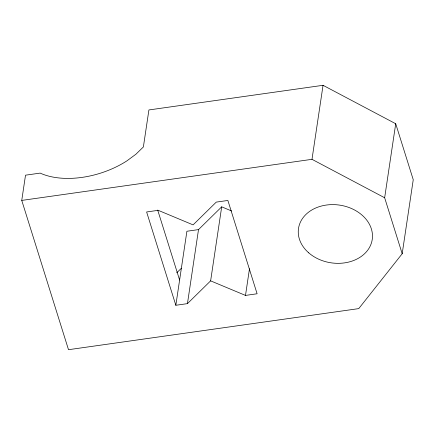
<?xml version="1.0" encoding="UTF-8"?>
<svg xmlns="http://www.w3.org/2000/svg" width="435" height="435" viewBox="0 0 435 435"><rect width="100%" height="100%" fill="white"/><g stroke="black" fill="none" stroke-linecap="round" stroke-linejoin="round"><path stroke-width="0.65" d="M21.75 200.41L25.518 175.18L40.161 173.108A68.132 39.645 -17.4 0 0 126.977 160.819L135.948 154.197L143.376 146.965L148.911 109.952L323.053 85.303L395.714 123.741L413.25 179.72L402.185 253.746L358.75 308.611L68.507 349.696L21.75 200.41L311.993 159.324L384.654 197.762L402.185 253.746M221.692 206.837L210.627 280.858L187.447 303.63L175.838 305.272L186.903 231.251L198.512 229.604L221.692 206.837L231.654 210.997M187.447 303.63L198.512 229.604M210.627 280.858L245.498 295.414L249.483 268.738M311.993 159.324L323.053 85.303M384.654 197.762L395.714 123.741M176.724 272.778L181.368 268.259M245.498 295.414L257.107 293.766L227.88 200.464L216.271 202.106L193.091 224.879L158.226 210.322L146.617 211.965L175.838 305.272M157.693 210.061L179.606 280.042M308.73 252.844A37.269 29.167 8.5 0 0 371.071 244.019A37.269 29.167 8.5 0 0 326.31 205.048A37.269 29.167 8.5 0 0 308.73 252.844"/></g></svg>
